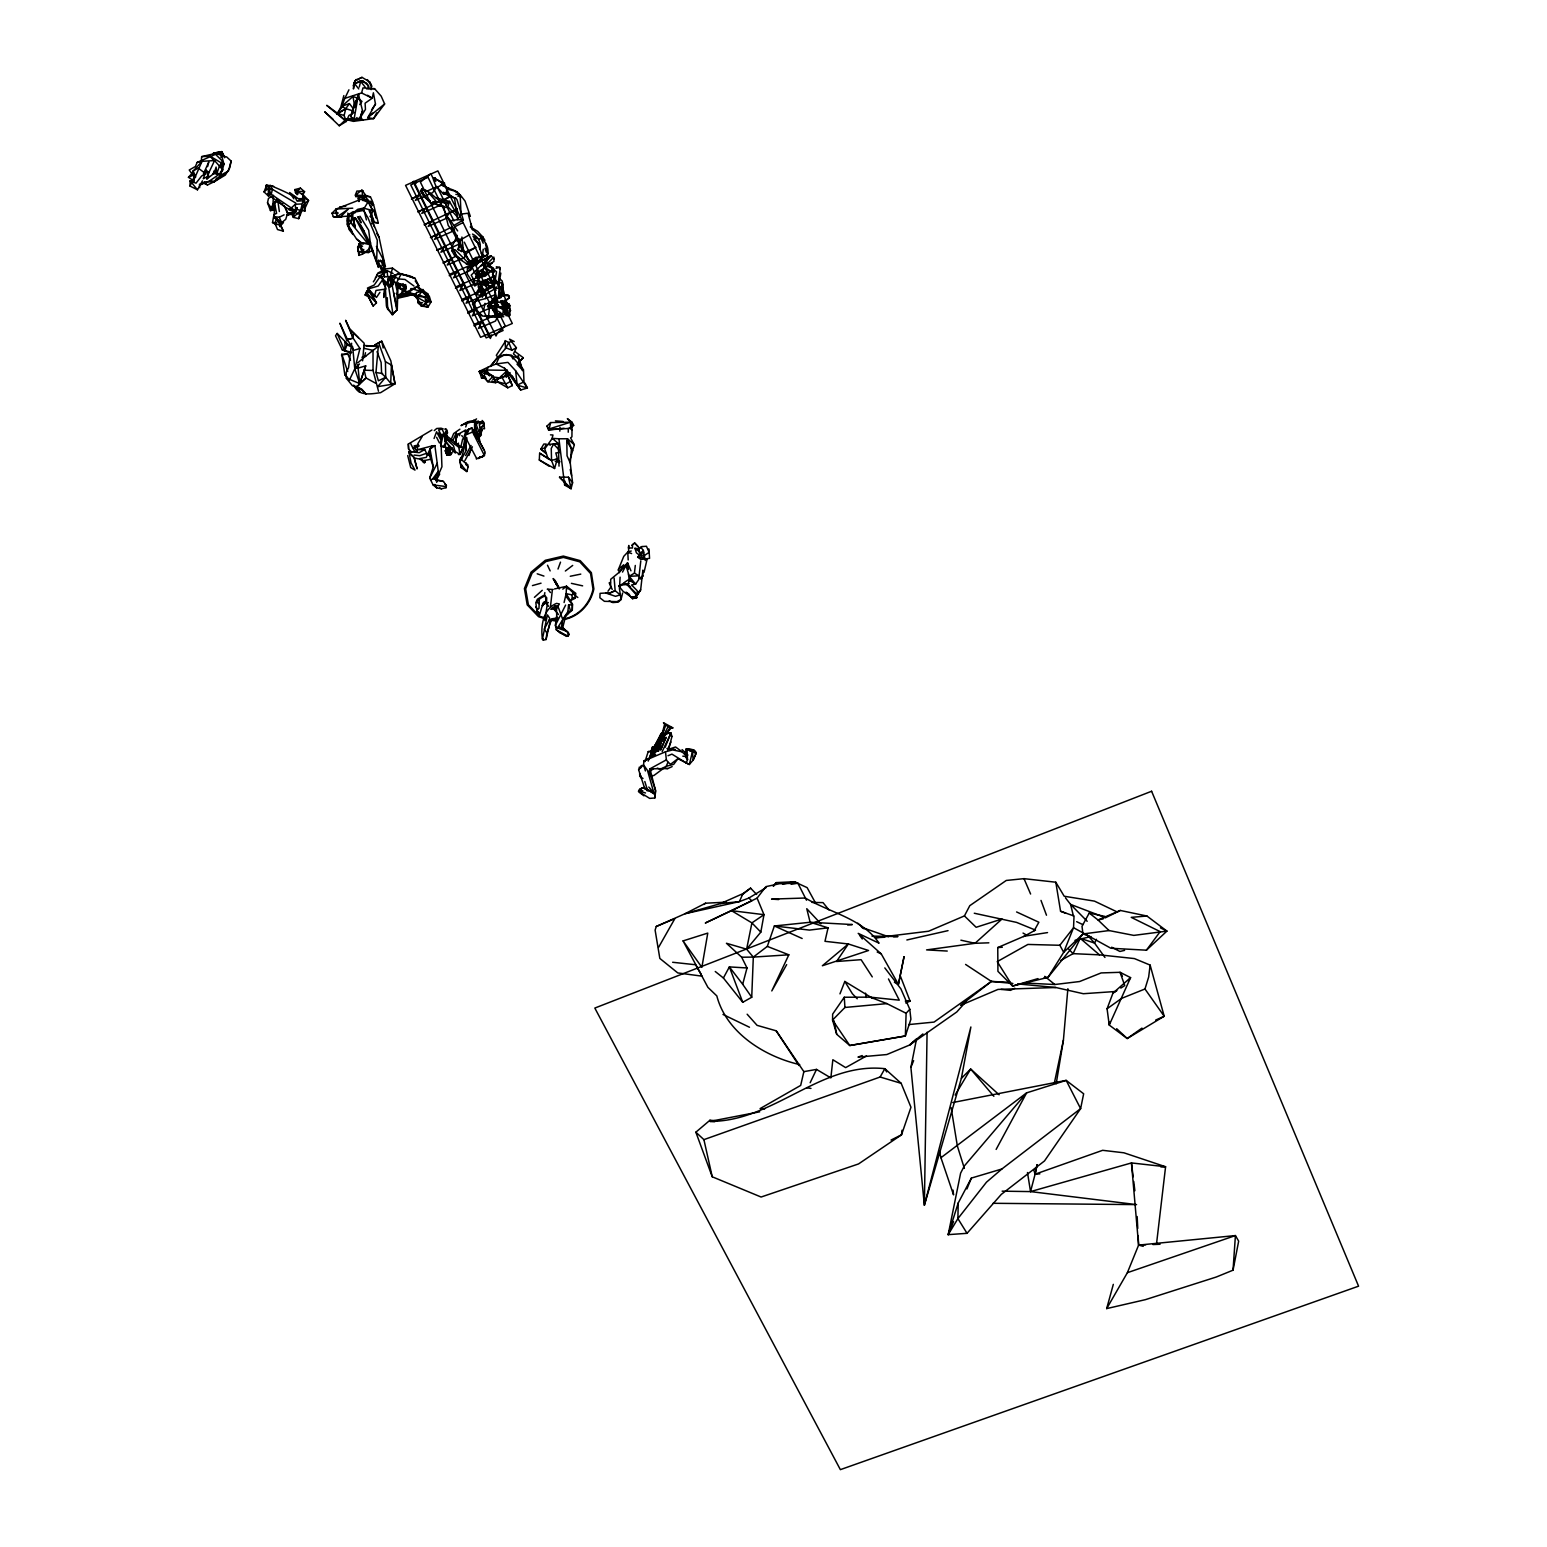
<?xml version="1.0" encoding="UTF-8"?>
<svg xmlns="http://www.w3.org/2000/svg" width="1547" height="1547" viewBox="0 0 1547 1547"><rect width="100%" height="100%" fill="white"/><g stroke="black" fill="none" stroke-linecap="round" stroke-linejoin="round"><path stroke-width="1.5" d="M433.392 179.684L435.79 185.872L443.157 193.607L446.716 193.878L446.619 188.947C444.279 178.833 428.345 178.93 435.248 177.731M388.471 284.861L385.068 282.772L386.421 306.171L392.203 314.679L397.27 309.632L397.096 290.778L395.084 282.173M485.333 315.646L503.742 316.768L498.095 314.931L491.907 307.988L494.247 305.745L501.151 307.002L505.521 313.925L502.446 315.24L497.979 314.215L492.855 309.767M570.611 428.287L570.476 422.215L550.655 422.563L547 426.082L548.508 429.834L570.611 428.287L573.647 425.406L567.343 418.599L572.061 422.273L571.926 436.853L570.572 437.878L574.343 444.782L570.147 459.266M202.444 180.864L197.475 189.798L190.049 186.085L190.088 180.806L196.005 183.184L201.535 176.107L205.422 173.554L198.171 168.043L193.143 171.06L193.974 178.717M482.413 296.792L478.448 286.93L478.487 283.236M641.966 546.574L639.046 548.702L639.414 552.782L641.58 552.994L643.359 550.461L643.668 552.124L639.53 554.735L642.972 557.868L637.654 557.133L643.359 550.461L640.787 547.251L641.966 546.574L646.453 546.265L649.121 552.376L644.384 555.489L642.218 559.279L649.566 558.351L648.967 549.05L648 549.398M455.727 444.356L456.249 432.967M927.078 1032.255L924.371 1205.248L961.383 1078.336L970.878 1026.976L924.371 1205.248L910.893 1067.353L916.404 1039.603M953.068 1190.126L953.551 1194.864L940.943 1157.717L1026.628 1092.859L1066.173 1080.386L1080.618 1108.638L1001.876 1168.991L971.381 1178.079L958.212 1203.005L957.902 1218.611L948.195 1234.641L967.03 1233.326L1001.276 1194.4L1044.496 1160.946L1080.618 1108.638L1083.654 1093.787L1066.173 1080.386L952.72 1102.547M641.115 579.216L642.759 576.006L642.895 570.108L640.651 589.871L637.499 594.744L632.762 598.051L623.112 591.36L618.819 586.12L623.808 583.142L626.593 583.915L637.499 594.744L637.171 590.664L631.543 584.979L635.566 584.07L638.621 579.777L640.806 560.807M565.119 616.305L572.274 610.175L572.409 604.045L566.144 593.661L566.531 586.294L554.522 588.943M481.291 432.174L480.131 430.859M507.358 315.936L509.62 315.685L509.659 314.254L505.502 308.259L505.85 305.803L503.355 305.204C502.272 308.24 505.037 314.447 506.565 308.568L505.772 310.696M542.185 605.418L546.536 601.744L546.613 597.935L544.95 595.363L539.304 599.211L538.994 608.338L536.751 610.388L539.4 615.725L537.95 611.548M446.851 437.53L446 430.956M539.362 612.844L538.839 615.899L537.389 614.604L535.823 602.711L537.408 599.23L543.364 595.576M884.807 967.9L900.895 988.862L909.791 1009.263L906.117 1013.266L905.362 1035.987L849.786 1045.521L836.714 1034.286L832.557 1020.053L832.653 1014.117L844.275 997.235L870.226 997.158L899.271 1000.174L888.481 978.942M484.926 261.868L483.728 266.741L485.023 268.269L487.228 270.512L493.88 272.098L492.758 267.805L486.048 263.454M572.274 610.175L572.409 604.045M571.21 484.269L571.056 488.659L564.655 485.101L558.931 438.787L552.318 438.362L544.737 448.862L548.102 458.627L551.544 460.426L554.561 468.509L539.304 459.981L539.652 453.174L551.544 460.426L557.403 458.782L555.818 452.942L559.531 452.498M694.062 750.624L694.023 751.649L693.655 749.831L686.114 749.096L685.418 753.157L687.487 759.732L686.191 762.922L689.343 764.489L693.172 760.06L696.15 753.234L693.655 749.831L686.501 748.709M391.41 365.073L395.007 383.772L390.714 383.269L391.41 365.073L385.435 361.669L378.628 342.738L381.742 341.191L390.85 360.896L395.007 383.772L380.62 392.667C371.841 393.789 359.31 396.612 354.553 386.557M1047.532 932.59L1024.153 936.225L997.757 947.557L997.931 971.342L1012.57 986.038L1047.976 977.395L1082.958 933.963L1109.044 930.559L1133.816 935.394L1166.921 931.101L1146.926 916.017L1120.279 910.448L1097.983 919.943L1089.223 913.039L1082.01 926.324L1082.958 933.963L1063.698 952.295L1047.976 977.395L1044.167 977.665M337.169 333.437L344.749 350.918L345.116 341.558L337.169 333.437L335.506 335.738L342.351 349.97L351.672 352.31M559.821 431.149L559.975 427.281M568.232 432.232L568.368 428.403M751.726 997.254L753.312 957.09L746.621 949.181L726.433 943.264L741.69 957.226L747.008 967.958L742.695 984.279L751.726 997.254L742.753 1002.301L723.397 977.994L715.255 971.497M505.386 311.121L505.502 308.259M628.469 553.285L628.797 545.453L628.295 547.986L632.491 548.005L632.491 544.757L634.676 542.997L637.828 546.304M499.99 287.974L498.018 297.565L499.546 297.856L498.791 281.747L502.93 284.203L500.745 297.237M644.983 761.646L648.232 751.591L655.387 750.778L651.983 749.483L651.152 755.593L655.619 754.839L643.939 760.969L643.533 764.817L647.478 770.387L653.82 792.818L643.977 787.81L639.762 789.221L638.408 791.349L649.663 798.387L654.787 798.001L655.503 790.092L649.102 771.257L649.953 768.84L666.351 759.848L665.5 751.784L672.597 749.928L682.169 751.861L685.186 754.936M508.77 372.885L506.178 377.371M355.017 212.848L352.117 213.641L351.962 216.329L355.269 227.177L352.117 213.641L357.802 209.29L363.487 208.13L372.808 210.605L371.164 215.981L373.117 219.481L371.396 219.925M620.096 577.166L619.457 588.866L621.043 599.521L618.278 602.131L612.825 602.576L609.267 600.777M452.091 447.798L449.326 451.473L450.931 454.605L447.334 455.147L446.348 452.459L446.638 454.953L450.931 454.605L451.531 453.31L449.326 451.473L451.956 448.456M556.785 620.83L556.553 608.512L559.395 603.949L556.514 603.407C543.094 608.822 540.502 626.245 542.436 639.085L543.326 640.187L546.091 639.491L550.229 620.908L558.177 618.181M444.879 435.326L444.086 434.03L440.972 435.519L440.702 445.942L443.622 447.238L445.343 445.536L446.445 437.646L458.821 447.354L463.423 447.412L464.661 439L462.688 438.903L460.909 446.696L445.42 434.9M484.346 280.123L484.23 285.286L486.067 285.692L487.653 284.803L487.692 280.51M273.355 197.552L272.949 204.049L270.435 210.624L267.515 202.773L268.463 198.383L273.49 195.386M358.15 98.834L358.459 94.348L362.52 110.707L359.91 118.307L353.818 120.685L350.898 116.334L358.459 94.348L353.818 120.685L357.009 117.591M373.136 250.904L364.319 252.78L357.86 251.117L359.097 243.711L370.777 242.879M509.156 297.411L508.518 295.4L501.537 295.071L495.833 300.215L497.941 302.245L500.803 302.419L504.225 301.665L509.388 297.662L504.554 301.684M1233.036 1270.184L1235.415 1235.57L1138.611 1245.103L1127.376 1272.698L1106.685 1308.588L1145.36 1299.673L1216.251 1277.029L1233.036 1270.184L1238.664 1241.158L1235.415 1235.57L1127.376 1272.698M371.145 89.649L371.435 85.24L369.598 81.836L361.979 77.35L355.307 80.56L353.431 88.972L353.818 82.958L356.293 79.4M353.045 213.563L347.495 218.108L347.031 224.489L356.564 238.992L361.766 243.807M390.327 286.988L391.14 275.849L394.833 276.488L392.184 286.388M564.655 485.101L564.945 481.078M384.236 290.527L383.733 297.449L384.275 293.331M391.797 286.195L392.3 279.717M278.344 200.298L274.418 202.425L274.283 218.417M476.283 458.879L484.404 455.533L472.589 432.019L471.99 427.978L468.548 429.293L464.448 435.384L476.747 458.705M474.62 431.362L474.562 423.743M607.99 591.225L610.601 587.531L610.698 579.293L619.786 571.81L627.521 562.76L630.963 570.824M220.68 171.292L220.331 175.449L214.55 181.521L207.511 184.963L203.837 183.3M221.028 167.115L222.323 160.985L215.536 154.333L197.165 162.396L195.405 166.496L189.237 170.015L193.008 175.294L188.425 177.306L194.207 181.134M460.755 460.735L466.981 437.859M201.284 161.197L201.651 156.634L218.108 152.786L221.704 155.822L226.674 156.943L231.141 161.081L229.768 167.83L225.321 175.082L214.55 181.521L204.262 182.14L200.008 184.983L209.696 180.825L220.099 173.709L222.768 169.899L221.376 162.957L210.295 156.266L201.651 156.634M572.583 482.819L568.445 477.191L559.511 477.172L571.056 488.659L572.583 482.819L570.263 463.036L571.558 447.721L572.487 450.776L566.801 440.818L567.536 438.768L558.931 438.787M347.301 221.124L347.824 215.014L353.238 211.63L351.13 221.82L348.481 225.514L351.962 231.276M504.941 341.984L496.336 355.307L497.709 357.125L490.225 366.504L505.502 348.52L505.057 340.572L508.808 342.544L511.806 350.163L516.427 347.766L509.562 339.141L514.203 341.558M509.62 315.685L510.007 311.256M685.94 757.798L686.675 755.342L685.418 753.157M656.16 747.143C650.881 749.87 663.45 734.574 654.613 750.701M657.9 744.107L655.058 745.828L657.224 745.093M1056.195 1083.79L1063.408 1040.183L1067.875 988.707M362.597 360.799L364.183 343.26L350.047 329.395L345.619 320.287L353.103 338.058L359.948 348.52L354.785 368.843L349.699 379.421L346.373 378.28L346.18 372.266L348.539 367.761L351.614 343.241M542.436 639.085L547.425 614.894L549.92 618.607L544.312 629.03L546.961 633.11L551.718 618.819L557.365 617.988M501.924 285.886L502.35 281.206L500.184 279.156M456.732 437.646L457.332 434.05M353.567 333.146L353.064 338.213L347.379 339.373L339.915 323.188L347.031 340.978M484.114 449.945L472.802 429.273L485.101 451.917L484.404 455.533L478.332 458.569M473.672 421.732L473.846 419.914M479.879 249.106C481.523 243.15 478.216 236.382 472.492 234.08M498.347 283.024L496.278 281.438L492.294 284.397L492.313 286.446L493.686 288.09L499.082 288.419L497.941 284.339L500.164 269.139L499.7 267.399L496.336 266.761M504.322 304.778L504.554 302.477L509.272 304.256L509.853 305.9L504.322 304.778L502.62 300.872M400.499 284.493L400.054 288.612L407.209 291.706L418.87 285.886L415.041 278.383L409.665 275.791L397.463 273.703M562.779 589.117L566.531 586.294L575.832 593.371L574.749 598.534L571.017 600.313L572.409 597.722L571.733 594.841L566.144 593.661L564.094 602.518M901.998 1130.238L901.514 1134.821L858.527 1163.943L761.105 1197.03L712.239 1176.784L695.86 1132.191L709.957 1120.241L717.131 1120.86M304.914 211.069L304.566 198.712L302.322 193.916L308.549 200.588L304.256 209.812L304.914 211.069L297.507 209.657M483.244 249.164L482.722 253.727L484.636 256.493L487.788 254.172C489.935 241.564 477.191 235.202 470.501 226.636M488.639 315.762L489.877 304.005L493.802 298.687M484.192 377.294L479.241 371.725L493.126 376.134L487.904 381.761L484.192 377.294L484.907 370.855L479.241 371.725L487.904 381.761L495.833 382.708L493.126 376.134L484.907 370.855L489.587 375.94M550.461 606.656L552.337 590.064M556.553 608.512L555.18 605.883L553.981 608.667L550.848 609.363L555.18 605.883L557.094 605.844L558.68 608.28L562.799 619.651L561.426 626.477L568.523 632.994L567.865 636.339L556.301 629.822L567.826 611.703L568.6 604.819L572.448 604.974L566.376 596.833M627.618 584.921L629.513 579.951L635.566 584.07L629.223 576.335L634.444 573.105L635.295 565.448M486.899 255.68L477.54 257.904L467.639 264.46L459.962 259.393L454.547 255.526L451.859 250.73L452.439 245.741L457.274 235.395M1156.479 1244.252L1165.587 1166.747L1123.915 1152.805L1102.644 1150.311L1035.098 1174.192L1030.534 1191.596L1002.127 1191.171M220.854 167.269L221.376 162.957L224.006 164.311L220.331 175.449L228.415 171.04L231.141 161.081M351.13 221.82L352.117 213.641M392.203 314.679L397.27 309.632L398.043 285.267M547.503 602.847L544.815 620.618M479.763 432.193L480.808 429.06L481.852 429.428L480.363 432.077M546.091 639.491L546.787 633.632M563.688 628.894L562.605 627.56L568.523 632.994M369.153 251.774L370.023 244.716L362.984 243.053M1150.136 965.096L1148.667 976.989L1144.973 988.997L1121.633 998.356L1107.072 1008.779L1109.238 1025.062L1127.222 1038.52L1164.195 1016.244L1150.136 965.096L1134.415 958.579L1099.453 954.847L1073.077 953.648L1060.643 960.494M487.576 263.473L493.86 257.131L493.938 261.482L488.079 264.827L494.17 269.429L493.88 272.098M654.787 798.001L655.677 791.116L649.953 768.84L667.801 768.569L672.152 766.597M494.073 258.89L491.037 255.719L471.216 275.134L474.175 280.432L474.832 285.77L493.029 276.584M538.549 613.85L537.641 611.761M503.162 287.974L502.891 289.966L502.601 282.327M440.972 435.519L442.171 434.282M649.179 774.274L649.508 771.76L652.989 769.033M470.675 265.968L470.849 264.769L467.6 268.482L491.037 255.719L487.479 259.703L486.435 262.797L487.943 264.189M651.422 750.836L651.886 747.414L653.569 746.621L655.387 750.778M445.072 445.227L443.622 447.238L445.401 442.945L444.086 434.03M556.707 616.035L555.392 625.297L556.301 629.822M220.95 157.427L221.782 151.625L213.447 153.192L220.293 154.816L221.782 151.625L213.447 153.192M366.91 242.454L352.89 225.475L355.056 217.702L371.164 247.984L378.474 267.418L376.636 261.404L377.313 240.23L367.799 217.47L363.603 210.45L354.901 212.036M474.639 423.665L474.948 421.519L478.313 421.325L477.81 422.911M1109.644 1022.2L1109.238 1025.062L1130.586 977.627L1120.067 972.309L1101.135 972.928L1079.613 981.533L1054.841 984.511L1024.288 983.022M500.493 297.198L501.885 282.811M481.6 422.872L481.774 421.693L479.744 422.988L481.774 421.693M476.998 262.487L477.114 259.239M500.822 273.123L498.908 284.165M474.465 432.889L474.716 431.323M503.452 306.925L505.347 309.709L504.051 311.005M476.669 272.678L477.868 275.83L478.41 274.941L476.321 273.78L492.12 263.106L488.91 264.479L489.316 263.512M357.86 251.117L359.097 243.711L364.319 252.78L368.998 249.028L370.023 244.716M411.715 452.072L408.601 449.075L408.331 444.047L431.922 430.008M495.291 283.236L492.603 274.767L493.57 269.101L496.529 271.827L494.46 284.59L492.294 284.397M447.334 455.147L446.348 452.459L447.392 454.876M473.15 281.979L474.832 285.77L467.31 274.051L467.407 267.844M446.019 487.692L446.387 485.584L443.467 481.446L432.735 478.777L430.665 480.073L433.141 484.965L436.66 487.846L441.552 488.794L446.019 487.692L446.387 485.584L444.859 483.979M422.66 305.668L428.016 307.002L426.179 303.483L427.475 296.134L422.389 291.745L429.254 296.038L431.014 301.955L428.016 307.002L421.267 306.055L417.903 302.187L422.64 302.806M668.807 748.825L671.92 736.546L670.992 732.93L668.633 733.007M702.299 976.196L677.779 972.928L659.834 958.425L655.116 930.114L656.257 926.479L685.05 913.716L739.389 901.611L748.864 898.053L751.823 900.818L705.297 923.018L731.48 910.661L763.986 914.683L751.919 922.882L746.621 949.181L760.815 932.145L763.986 914.683L757.102 898.13L765.881 886.644L779.63 883.685L797.885 883.24L806.509 900.219M478.371 436.273L477.153 438.207C481.388 437.994 474.774 435.055 479.473 433.411L476.283 424.768L478.313 421.325M414.132 455.069L419.701 455.708L425.638 453.619L429.37 455.669L430.008 449.075L432.174 445.923L434.9 445.633L438.265 471.371L435.055 478.41L437.608 480.46L443.467 481.446M778.663 899.561L771.566 899.097L805.31 898.014C829.714 912.614 862.317 918.435 879.063 943.187L858.198 933.363L881.229 953.88L898.42 984.395L904.028 956.761L898.42 984.395L894.379 982.248M483.689 309.961L485.004 303.328M953.532 1221.589L948.195 1234.641L960.61 1173.167L964.303 1165.993L1026.628 1092.859L996.133 1149.421M440.798 442.461L440.702 445.942L442.751 436.95M455.224 443.815L456.906 435.713M501.325 315.298L501.46 316.69L497.805 317.522L482.49 316.013L478.603 314.37L472.454 304.121L475.509 301.22L485.623 298.532L486.648 293.582L494.112 289.328L495.504 290.565M1054.455 1082.513L1063.408 1040.183M362.559 246.282L359.194 244.581L357.628 247.114L358.885 255.39L362.772 254.017L363.758 249.434M268.482 196.082L269.913 189.508L266.664 185.157L264.054 191.905L268.482 196.082L268.269 188.328L264.054 191.905M660.936 736.855L662.348 734.574L654.729 749.928L656.953 750.237L660.144 747.259L661.536 741.477L666.061 737.436L661.052 748.613L657.475 751.03L653.627 749.115M741.69 957.226L753.312 957.09L767.312 946.397L774.37 925.976L810.125 922.263L828.07 927.833L824.976 941.311L848.355 943.979L868.544 950.496L822.366 965.753L848.355 943.979L836.54 961.499L861.099 959.681L872.276 976.892M747.143 1014.213L757.082 1025.352L776.207 1030.824L803.86 1071.646L800.689 1085.414L760.099 1108.6L764.682 1108.967M562.489 628.546L565.738 615.725M266.239 189.314L266.007 185.408L270.454 185.485L272.407 189.333L271.247 194.284L296.289 211.398M358.885 255.39L359.716 251.813M644.035 572.351L647.052 559.453M570.476 422.215L549.127 428.944L550.655 422.563M464.448 435.384L467.368 434.204L468.548 429.293L471.99 427.978M295.032 210.411L293.331 217.373L298.726 218.649L304.875 203.179L308.549 200.588L303.115 196.701L302.322 193.916L303.734 197.533L298.726 218.649M332.914 119.138L324.696 111.79L339.238 125.752L346.296 121.42L344.111 115.522L345.774 108.657L349.409 103.591L353.161 108.464M653.627 748.342L653.917 747.124M378.841 272.543L385.454 268.927L392.455 268.095L390.25 277.106L378.841 276.178L389.38 284.513M458.337 249.802L460.426 241.796L457.873 249.26L461.857 251.716M622.629 593.042L621.043 599.521L616.886 601.628L604.413 601.319L599.869 597.78L600.081 593.333L610.253 592.733L615.145 590.664L620.173 594.86L615.532 596.33L605.844 593.042M638.196 592.559L640.651 589.871L636.088 596.523L636.726 597.645L633.071 596.794L632.762 598.051L636.726 597.645L636.629 595.189L626.593 583.915L618.819 586.12M357.647 362.965L364.435 357.144L365.517 352.735M207.588 166.612L208.787 161.99L203.469 173.728L206.254 170.363L208.884 172.607L206.931 178.93L214.143 173.283L216.097 167.057L216.793 173.747L220.099 173.709L221.724 171.33M359.252 87.057L360.683 81.43L363.178 81.14L367.471 84.95L368.94 88.546M636.726 597.645L632.588 598.708L633.071 596.794M544.853 603.891L546.497 599.791M343.84 95.585L340.727 107.4L337.033 114.014L345.774 108.657L353.683 111.094M551.892 439.097L552.975 434.997L550.5 434.862M444.724 202.928L435.597 201.284L431.903 203.547L424.091 196.74L420.533 190.861C428.345 184.925 437.956 206.795 449.481 201.477L457.68 215.497M402.375 290.527L401.698 293.04L398.546 295.129M272.659 209.174L274.767 201.497M1106.685 1308.588L1113.318 1284.358M197.475 189.798L190.088 180.806L192.427 183.242L202.038 161.313L214.588 160.559L222.768 169.899M353.973 112.641L348.926 115.484L346.296 121.42L326.688 105.331L337.807 113.492L345.774 108.657L341.732 106.337L344.846 98.351L361.573 92.955L362.984 87.889L374.567 88.682L381.181 96.146L384.623 103.939L373.62 118.616L353.354 121.362L347.127 119.757L362.617 120.183L361.205 117.804M459.478 435.693L459.962 434.011L455.882 435.558L465.202 430.279L468.741 430.433M457.893 445.207L458.473 443.119M275.037 223.483L276.526 218.282L283.372 231.16L277.512 229.555L275.037 223.483L279.93 225.301M350.898 116.334L354.746 102.953L357.782 98.254L361.979 101.387L359.755 104.577M554.561 468.509L557.403 458.782M569.122 634.579L566.415 636.358L557.5 630.905M435.983 197.765L449.481 201.477L447.915 206.641L457.177 216.677L457.641 219.635L463.346 219.983L456.926 199.505L455.688 197.958L449.79 197.03L443.622 192.215L443.157 193.607L446.716 193.878M439.735 474.039L435.809 480.75L441.939 466.749L441.108 444.685M618.104 570.244L623.77 556.34L627.753 552.066L631.234 551.003M661.613 735.579L664.456 724.924L665.887 725.234L655.309 749.56M465.744 426.972L466.865 423.356L464.119 424.168M479.415 430.53L484.308 423.955L483.07 422.041L478.332 421.693M434.456 203.044L435.306 200.298L428.364 192.447M461.876 237.039L463.52 251.407L469.863 261.617L469.186 263.764L466.401 264.208L475.877 257.363L484.636 256.493M284.165 205.751L287.587 213.486L285.712 219.345L281.689 222.633L279.756 226.597L283.468 222.575M352.755 208.188L336.124 209.058L332.025 213.177L333.32 216.677L336.879 217.063L336.124 209.058L363.352 198.364L373.562 204.494L378.28 222.884L373.426 222.304L378.28 222.884M948.195 1234.641L958.212 1203.005M276.14 224.586L272.523 222.575L273.993 214.434L276.584 213.389L274.418 202.425M430.665 480.073L429.699 478.023L433.276 466.904L430.008 449.075L434.9 445.633M661.207 734.844L660.434 735.115M654.168 749.657L661.401 734.786M662.657 735.192L662.889 733.471L661.517 735.212M465.183 434.591L468.548 429.293M468.992 455.475L471.12 448.862M662.193 751.571L670.992 732.93M509.872 311.295L509.272 304.256M503.297 309.845L505.966 308.588L505.85 305.803L508.886 308.066M349.699 379.421L359.716 383.579L365.691 365.865L358.092 368.109L359.716 383.579L357.415 386.363L365.962 377.951L364.183 370.197L373.04 370.468L378.512 391.256M352.658 346.779L354.785 368.843L359.716 383.579L365.691 365.865M376.578 276.971L377.835 273.297L381.954 272.775M212.906 173.419L216.793 173.747L219.771 165.123M695.415 751.185L696.15 753.118L693.172 760.06L692.457 751.591L686.114 749.096M441.649 435.055L440.296 438.942L436.563 431.768L434.069 438.516M493.918 271.034L492.758 267.805L484.462 265.697L484.404 263.125M296.947 207.704L295.632 211.417L293.563 212.171L300.427 214.55M639.762 789.221L638.756 791.542M458.376 454.547L459.962 454.393L465.183 442.635L464.661 439L465.937 439.967L466.382 450.196M483.747 264.943L485.487 260.186M662.464 733.858L663.876 729.991M558.003 569.045L560.517 562.141M344.749 350.918L347.166 344.459L345.116 341.558L349.622 346.006L347.166 344.459L351.865 345.542M505.579 309.613L504.786 311.701L506.875 312.61L506.14 315.762L505.115 313.209M648.212 761.105L651.654 751.726L655.889 752.209M1107.072 1008.779L1112.95 993.135L1130.586 977.627L1128.246 980.817M297.024 207.723L295.632 211.417L295.38 204.243L301.104 203.991M461.702 424.98C459.594 427.513 470.153 418.057 474.078 421.983L475.393 420.784L471.758 421.519M839.963 993.87L844.817 981.436L872.817 998.434M353.257 85.742L355.307 80.56L361.979 77.35M651.152 755.593L652.815 752.403M481.078 284.319L482.741 280.258M660.646 769.11L666.274 766.268L667.975 762.13L666.351 759.848M910.893 1067.353L913.639 1060.643M966.914 1188.966L971.381 1178.079M451.144 439.715L453.677 433.547L459.884 429.176M472.415 446.832L464.815 460.774M665.133 747.278L670.257 734.825L669.174 732.795L664.823 735.038L656.953 750.237L658.577 751.185L655.831 751.088M483.612 272.62L484.791 272.581L482.413 272.214L479.879 275.405M366.89 290.778L365.131 295.013L368.727 296.985M643.977 795.835L639.452 792.431L641.638 788.08M660.685 750.121L666.061 737.436M453.174 439.947L456.056 433.237M465.512 462.688L468.045 467.039L466.827 471.564L461.103 467.542L459.672 460.213L461.412 459.517L466.169 450.448L465.821 445.517M505.502 348.52L508.808 342.544L511.786 341.249M491.83 376.791L499.526 377.855L504.786 376.346L507.397 370.332L486.86 370.023L479.435 371.28L481.542 378.029L485.971 378.493M667.53 749.85L670.953 742.019M445.768 193.375L446.928 190.745M444.995 440.992L446.445 437.646M542.63 605.941L544.447 601.764M362.83 200.53L364.705 196.237L370.429 196.836L373.059 202.657M645.292 560.536L643.668 552.124M756.657 894.456L750.585 888.152L742.927 893.644L739.389 901.611L720.477 903.603L685.05 913.716L705.529 903.216L726.239 902.152M539.342 615.416L543.132 602.905L546.207 600.874L545.646 597.78L546.613 597.935M190.049 186.085L193.878 177.557L193.143 171.06L202.038 161.313L197.165 162.396M353.064 108.735L357.782 98.254L352.967 96.494L341.732 106.337L349.409 103.591M485.023 268.269L485.893 266.335M430.317 301.762L425.986 302.284L422.718 306.345L415.021 296.018L416.723 292.441L421.751 291.648L417.11 286.408L408.524 292.46L399.474 295.632L410.11 293.447L414.151 294.181M1104.945 957.458L1094.541 943.051L1080.173 938.294L1073.077 953.648L1068.358 948.717M643.977 787.81L648.58 790.44M348.965 379.73L344.788 374.625L341.81 354.263L347.766 353.954L350.492 360.316M662.077 736.449L662.696 734.786M401.35 289.386L415.041 296.134L419.102 295.013L424.903 297.121L425.986 302.284L415.021 296.018L416.723 292.441M536.751 610.388L537.37 609.073L535.707 606.965M767.312 946.397L788.835 954.808L771.798 990.931L786.669 964.613M208.884 172.607L214.588 160.559M430.008 449.075L426.295 457.371L418.309 458.86L414.229 457.893L417.11 468.915L414.074 457.467L408.679 451.55L419.198 452.691L424.729 449.558L427.32 454.76L429.099 453.89L431.13 457.022M461.045 457.313L459.672 460.213L460.774 464.119L466.827 471.564L467.31 470.559M810.164 1082.726L816.507 1069.402L830.855 1077.892L832.847 1059.734L845.648 1067.623L866.513 1055.944M344.846 98.351L348.926 89.823M396.709 309.671L392.223 285.634L393.305 283.391L388.722 287.065L393.015 314.582L387.601 309.129L386.653 297.972M478.197 437.859C478.1 432.309 477.037 441.475 479.667 436.757L479.222 435.79M507.416 355.269L503.723 355.307L498.83 357.976L496.181 363.932L504.573 368.263L520.701 389.999L527.411 388.026L515.615 370.739L507.919 362.385L496.181 363.932L488.33 367.045L486.86 370.023L488.891 374.355M655.077 749.522L660.956 737.59M516.427 347.766L513.449 353.818L518.071 357.918L522.596 370.468M445.207 441.417L455.031 451.453L459.962 454.393L463.423 447.412M544.853 592.617L544.041 596.755M500.745 312.687L494.634 309.303L496.22 306.151L501.363 307.37L503.239 309.555M382.09 265.465L384.178 261.308L379.054 237.194L371.551 219.345M379.924 292.344L376.462 297.449L367.413 288.09L374.219 285.035L380.562 276.004L383.231 278.905L385.899 289.057L375.998 290.43L374.471 296.154L372.943 296.154L368.611 288.825L378.183 286.04L383.231 278.905M429.699 478.023L437.318 463.094M559.028 466.13L558.293 443.525L553.536 444.008L551.254 448.475L551.544 460.426M654.922 750.914L659.331 742.347M422.157 436.563L417.845 443.699L417.187 451.337L414.422 451.84M1096.475 939.3L1094.541 943.051L1088.392 936.167M651.5 751.513L661.884 732.93L660.936 733.8M653.84 747.723L659.854 736.14M653.491 751.494L662.503 732.988L660.395 736.411M654.052 751.919L661.981 736.295M654.69 751.726L668.323 726.375L670.76 728.347L662.483 738.422L655.541 751.146M436.621 482.335L437.608 480.46M622.513 572.081L626.013 565.39L628.43 569.412L627.521 562.76M641.173 579.042L642.759 576.006M884.691 937.231L875.834 937.714L928.606 931.217L964.419 915.921L969.795 905.672L1006.265 880.456L1023.998 878.657L1055.808 882.215L1064.201 896.235L1094.483 901.128L1117.572 912.131M376.695 112.796L373.62 118.616L367.741 117.707L375.476 104.074L373.388 92.801L372.247 98.196L365.092 103.204L365.459 109.373L359.91 118.307L362.52 110.707M375.244 278.209L377.835 273.297M658.558 947.363L674.84 918.667L656.257 926.479M655.329 751.088L659.854 742.579M302.439 207.685L304.875 203.179L302.226 200.82L297.275 201.149L303.734 197.533M465.608 455.591L471.042 445.478M687.023 748.651L687.487 759.732L686.675 755.342L687.951 755.013M655 751.919L662.367 738.248L670.354 727.67M723.397 977.994L729.372 966.914L747.008 967.958M620.521 570.688L623.731 564.771L618.587 569.219L619.438 572.661M492.449 282.018L494.499 278.267M482.567 456.964L484.636 453.194M565.622 605.07L555.392 625.297L557.113 627.85L567.401 631.563L569.122 634.657M304.875 203.179L300.95 210.257L293.331 217.373L292.093 214.704M1023.592 936.592L1034.15 930.772L1038.869 922.244L1016.592 911.957M368.611 288.825L365.131 295.013L369.037 295.574M659.602 736.237L660.511 734.651M695.86 1132.191L703.904 1139.636L880.127 1077.021L884.845 1068.687L901.166 1083.325L910.97 1107.265L901.514 1134.821L891.014 1140.062M642.218 559.279L644.384 555.489L639.53 554.735M479.57 290.256L476.998 294.684L481.33 295.554M654.478 752.499L650.32 755.787L651.654 751.726L648.232 751.591M382.612 373.542L375.96 372.537L378.3 346.335L363.912 345.464M955.137 1095.025L970.665 1069.035L999.091 1094.773M1104.133 917.139L1103.03 918.976L1099.666 919.614M455.882 194.361L460.194 194.806L461.006 214.105L457.641 219.635L450.757 220.757L447.779 217.334M469.785 234.603L461.296 239.456L458.067 244.619L440.895 252.219L444.279 246.998L436.757 250.324L460.116 238.876M209.696 180.825L214.55 181.521L216.735 178.002M392.455 268.095L400.248 273.664L415.041 278.383L401.311 273.664L396.225 283.391L405.217 285.131L406.223 288.632L400.054 288.612L397.405 285.731M475.49 294.143L479.957 286.949M373.562 204.494L361.863 199.776L363.352 198.364L368.07 201.961L364.028 208.478L356.545 211.243M421.267 306.055L426.179 303.483L428.867 299.17L427.475 296.134M538.839 615.899L539.4 613.811M463.075 222.575L455.031 226.674L451.743 231.721L434.533 239.34L437.994 234.235L430.453 237.581L451.763 227.061M485.139 285.17L483.496 280.664M479.415 431.226L480.382 429.757L482.181 430.085L480.44 429.679M373.368 281.825L375.515 278.595M486.067 285.692L484.23 285.286L483.476 282.792L486.164 279.794M644.964 789.183L638.602 769.71L641.444 765.456M492.313 286.446L493.242 285.073M371.57 109.895L375.476 104.074M661.439 735.657L662.928 734.361M495.504 295.748L487.556 306.596L494.943 309.825M206.931 178.93L208.903 176.107M666.1 733.607L661.188 740.626L660.047 745.809L661.052 748.613M337.033 114.014L342.022 106.956M373.175 306.055L366.678 293.215L370.023 291.61L366.678 293.215L373.175 306.055L376.462 302.883L372.866 295.902M295.496 192.601L300.447 188.135L304.546 191.693L302.613 194.69L294.839 189.604L295.496 192.601L297.14 194.729L298.107 193.684L294.839 189.604L300.447 188.135M473.111 266.393L471.062 263.203L472.628 262.603L475.006 265.02M639.278 790.942L645.505 792.973M405.217 285.131L396.225 283.391L392.919 280.568M479.222 457.719L479.976 456.655M472.415 422.002L476.553 418.87M422.428 188.502L420.533 190.861L428.519 200.646M484.288 282.366L481.871 285.634L485.217 295.554L483.147 294.181L479.686 283.758M1055.808 882.215L1060.565 911.241L1074.024 916.017L1073.541 927.697L1110.901 948.253L1146.424 950.187L1160.153 931.623L1131.244 917.352L1146.926 916.017M432.735 478.777L438.265 471.371M481.91 430.298L483.341 428.403M454.025 451.047L452.304 452.169M650.978 751.049L652.196 749.425M496.104 297.005L487.556 306.596M506.41 309.825L506.236 307.292L506.488 310.444M1059.85 945.275L1073.541 927.697L1063.698 952.295L1059.85 945.275L1027.885 944.443L997.235 961.615L1012.57 986.038L1038.037 978.594M773.423 886.315L776.323 882.602L794.307 881.732L797.885 883.24L791.078 884.169M445.536 441.127L449.094 446.31L445.381 450.738L445.961 452.981M419.102 295.013L421.751 291.648L411.715 288.67M302.419 194.323L304.546 191.693L298.184 191.306M499.082 288.419L500.261 286.988L496.587 283.236M385.435 361.669L385.725 377.275L377.681 386.673L395.007 383.772M477.54 257.904L469.186 263.764L455.263 249.782L451.859 250.73M482.877 257.827L477.211 261.308L473.981 259.2L477.366 260.573L477.675 262.7M488.001 281.863L487.653 284.803M966.372 1001.218L956.781 1011.97L909.617 1045.018L886.798 1054.551L858.005 1057.104L862.22 1055.557M539.304 599.211L536.596 602.228L539.11 603.659M773.307 885.928L776.323 882.602M398.198 297.604L400.054 295.303L412.198 294.723L399.667 295.999L396.187 293.389M695.493 753.35L692.457 751.591L689.343 764.489L677.915 758.687L673.699 764.373L666.274 766.268M188.425 177.306L192.447 172.955M478.41 274.941L477.617 275.811L486.048 272.021M405.913 288.612L401.698 293.04L410.535 293.679L406.378 295.709L399.319 296.057M358.247 367.432L354.785 368.843L359.465 364.009M476.031 435.983L479.473 433.411L477.772 435.094L474.658 425.096M489.606 304.314L493.938 299.886L495.407 300.447L492.062 303.521L491.927 301.781L495.407 300.447L491.927 301.781M518.844 362.249L523.273 357.724L515.615 352.02M465.28 423.859L475.393 420.784M906.117 1013.266L886.895 1003.616L844.933 1007.464L832.557 1020.053L849.786 1045.521L905.362 1035.987L910.912 1019.202L909.791 1009.263M922.902 1033.937L909.617 1045.018L916.83 1038.578M563.127 618.51L568 613.598M340.92 216.522L348.191 209.212L336.917 216.928L348.249 216.116M961.383 1078.336L970.665 1069.035L993.87 1096.301M518.438 362.52L523.273 357.724M638.602 769.71L643.533 764.817L645.408 770.928M449.036 446.986L446.077 451.221L448.456 454.818M498.018 297.565L504.264 294.762L508.518 295.4L509.388 297.662L508.538 295.806L501.537 295.071M445.845 204.978L449.481 201.477M477.694 437.569L478.893 436.389L477.153 436.254M499.526 377.855L507.397 370.332M480.324 436.061L481.368 435.055L479.357 424.632L483.07 422.041M466.614 272.369L473.479 265.833M690.059 751.127L691.412 749.85M339.238 125.752L344.343 120.956M490.534 286.079L486.996 285.692L484.54 283.449L491.791 287.027L482.993 282.463L494.75 282.153M1146.424 950.187L1166.921 931.101L1160.463 927.871M640.632 788.68L644.132 787.442M534.43 597.355L542.243 590.297M359.716 383.579L365.962 377.951L375.554 383.173M639.897 555.083L637.654 557.133L640.767 559.357M295.38 204.243L289.076 209.909L293.447 210.914M354.785 368.843L357.782 366.214M481.059 433.102L481.949 430.762M434.243 430.627L436.737 428.48L441.03 428.21M1001.876 1168.991L986.483 1182.179L957.902 1218.611L967.03 1233.326M419.972 459.13L425.154 462.34L424.245 462.766C421.635 461.122 426.605 463.539 424.903 461.083M653.569 746.621L653.047 748.303M704.059 904.454L705.529 903.216M478.371 435.906L480.769 433.875M657.282 743.353L657.591 744.358M657.185 745.499L655.309 746.137M631.698 545.453L634.676 542.997L639.588 548.257M656.953 750.237L660.279 747.53L655.715 746.621M367.741 117.707L384.623 103.939M364.435 357.144L378.3 346.335L366.349 346.199M741.864 894.978L750.585 888.152M504.728 314.544L505.27 312.591L503.181 308.568M1010.21 982.345L991.414 981.436L960.571 1005.318L997.95 989.423L1055.828 987.508L1083.306 993.715L1115.619 991.492M496.278 309.941L494.518 310.715L498.095 314.931M358.923 201.574L358.247 198.055L365.924 195.579L361.921 190.107L355.385 195.115L355.752 196.72L365.924 195.579L370.429 196.836M638.988 578.713L642.682 575.89M565.351 571.017L572.699 565.428M214.55 181.521L228.415 171.04M571.733 594.841L573.686 593.371L566.531 586.294L568.078 589.001M480.382 427.745L483.979 425.038M491.037 255.719L469.959 267.457L469.747 265.407M493.899 284.764L481.813 293.621L475.509 301.22L473.749 307.756L481.968 315.356M457.989 196.411L460.194 194.806L465.086 201.129L470.365 216.406M486.087 267.032L482.78 269.391L484.23 272.775M545.646 602.382L546.207 600.874M390.908 278.673L387.775 280.877L387.427 284.416L391.14 275.849L387.775 280.877L388.471 285.151M1012.879 983.447L991.414 981.436L934.059 1022.084L908.921 1024.559M504.786 376.346L510.065 372.614M1141.957 1028.117L1127.222 1038.52L1116.683 1028.716M483.147 294.181L482.355 296.908M369.076 115.696L372.943 112.97M473.981 434.572L475.954 433.218L478.197 435.887M371.531 223.638L374.277 221.801L370.565 212.074M500.977 377.023L497.051 379.653L492.623 379.189M489.084 307.718L491.849 305.919L495.91 307.408M458.434 194.999L459.498 194.303C454.683 188.057 444.163 189.778 440.934 181.734M1112.95 993.135L1116.895 990.602M1120.821 988.088L1124.746 985.574L1120.067 972.309L1122.426 976.215M277.667 201.052L272.949 204.049L274.032 207.955M478.642 239.437L482.877 237.136L484.946 240.326M624.698 582.175L629.996 578.791M449.906 447.856L445.71 450.409L451.125 448.456M472.512 260.67L467.349 262.758M435.597 201.284L431.903 203.547L434.92 202.541L437.028 204.687L443.641 206.737L437.936 205.364L432.754 201.748M748.864 898.053L766.094 887.611M215.536 154.333L218.108 152.786M378.628 342.738L374.587 345.155L381.742 341.191L383.153 347.998M654.864 753.64L653.337 754.433L653.994 753.234L654.922 754.588M450.757 220.757L453.851 225.475L463.346 219.983M451.531 453.31L448.939 454.799L451.531 453.31L448.572 453.754L450.428 453.31M677.915 758.687L670.625 764.237L667.975 762.13M497.322 381.761L507.745 387.814L512.308 385.609L506.565 372.75L510.684 381.316L506.043 383.907L497.322 381.761L497.302 377.7M461.103 467.542L461.721 465.028M358.769 88.933L354.63 83.731L359.561 81.082L363.178 81.14M510.22 309.883L509.079 310.754L510.684 310.599M574.13 598.302L575.484 597.606L572.409 597.722M378.841 276.178L384.913 273.084M277.861 221.047L274.418 216.677L279.234 217.276L284.087 214.84M475.644 276.932L477.868 275.83M1014.813 988.243L1010.539 990.351L1001.102 989.384M1105.196 917.912L1120.279 910.448M470.481 262.294L475.103 260.031M609.112 593.603L615.145 590.664L614.12 578.037M757.102 898.13L731.48 910.661L751.919 922.882L760.815 932.145M504.573 368.263L512.308 376.327L517.181 385.126L523.988 381.838L523.485 369.636L511.09 355.249L508.035 355.269M1034.15 930.772L1035.484 930.114L1016.572 922.399L974.281 913.233M390.714 383.269L385.725 377.275L378.377 380.775L375.998 372.46M479.435 371.28L488.33 367.045M287.587 213.486L288.264 214.801L294.955 211.649L285.731 207.569L268.269 194.535M643.939 760.969L665.5 751.784M392.455 277.57L394.833 276.488M1155.706 1020.053L1164.195 1016.244L1144.973 988.997M420.069 194.226L411.405 199.022L418.986 195.637L415.331 200.395L432.599 192.679L436.099 187.98L444.724 183.203L440.934 184.905M426.469 191.364L437.144 186.588L453.909 220.912M383.501 272.233L387.117 270.628L393.093 273.548M477.636 421.867L475.064 422.988L476.283 424.768M720.477 903.603L742.927 893.644M455.766 256.261L443.022 263.029L450.544 259.703L447.218 265.059L464.371 257.479L467.523 252.2L475.993 247.327L464.235 252.509M498.656 297.623L496.49 298.59L494.518 287.607M446.948 450.486L450.796 449.539L445.343 450.718L445.903 453.174L447.856 453.58M496.819 299.345L468.799 311.624L467.871 313.326L475.354 310.057L472.299 315.859L489.335 308.394L492.236 302.671L497.844 300.215M502.91 311.817L506.643 310.193L505.83 311.895L498.347 315.163L495.523 321.002L478.506 328.428L481.484 322.53L474.039 325.779L474.929 324.038L499.178 313.442L505.25 325.856L497.438 332.992L496.007 336.028L420.397 182.159L430.801 173.631L433.972 180.109M444.55 434.707L447.392 433.469L447.122 430.182L445.053 428.848M468.354 421.77L461.064 425.657M397.772 298.242L409.24 295.632M467.368 434.204L472.589 432.019M291.88 212.867L288.032 214.492L293.64 213.428M668.014 755.729L671.92 754.124L686.191 762.922M905.691 1002.939L910.1 1001.16L900.335 975.983M392.223 285.634L388.722 287.065L385.068 282.772M447.547 450.854L450.796 449.539M485.623 298.532L494.383 295.071M445.207 429.486L446.251 429.08M640.11 791.677L642.74 790.672M354.63 83.731L360.683 81.43L365.111 87.019M493.686 288.09L496.761 286.91M497.593 379.054L508.905 374.819M655.812 744.049L657.688 743.392M655.773 744.436L657.939 743.701M656.025 744.745L657.204 744.32M655.096 745.422L656.953 744.784M654.362 746.814L656.237 746.176M654.323 747.22L655.503 746.795M475.586 262.584L475.335 261.076L472.396 261.114M655.309 746.911L656.489 746.486M654.594 747.53L656.45 746.892M480.866 265.929L485.236 264.363M413.32 448.05L419.276 445.942M470.849 266.819L477.191 264.653M414.074 286.098L404.985 279.466L398.082 278.885L394.002 275.347L397.734 274.109M399.474 295.632L406.281 293.389M610.427 582.446L609.17 582.871L612.225 589.426M445.381 440.315L447.006 439.773L453.464 445.613L455.031 451.453M564.558 619.419C579.487 616.305 590.78 603.601 593.874 588.885L591.36 572.661L580.202 560.633L563.34 556.069L545.298 560.304L531.027 572.235L524.414 588.575L527.198 604.858L538.569 616.692L545.066 618.742M473.827 239.205L479.087 244.097M573.647 594.067L575.059 593.565M683.059 940.905L707.772 933.092L701.874 967.339L683.059 940.905L707.907 987.353L716.822 995.92C726.355 1032.661 764.45 1056.562 799.722 1064.607M564.578 618.781C579.081 615.841 589.929 603.446 593.023 589.233L590.567 573.512L579.758 561.832L563.417 557.423L545.936 561.542L532.091 573.086L525.671 588.924L528.378 604.703L539.4 616.189L545.724 618.143M361.94 357.28L365.827 356.139M359.948 348.52L353.683 350.337L347.379 339.373L353.064 338.213L350.047 329.395L358.479 337.865M1027.479 1172.529L1030.534 1191.596L1131.456 1162.938L1165.587 1166.747L1160.869 1166.941M444.685 440.431L447.006 439.773M532.439 585.598L541.044 583.18M667.724 749.56L675.575 746.969L682.169 751.861M443.157 193.607L446.116 192.853L454.741 198.132M455.495 191.963L456.79 191.635M567.826 611.703L570.592 611.007L568.6 604.819M370.332 205.732L372.808 210.605L369.153 210.759L373.117 219.481L369.965 216.271M543.732 603.62L548.141 602.537L546.11 602.905L548.644 606.327M624.949 584.708L629.204 583.664M496.026 268.288L499.7 267.399L499.855 269.333M1075.01 940.344L1090.964 936.554M1124.611 950.361L1119.912 951.463L1111.655 947.209M394.002 275.347L401.311 273.664M906.851 939.977L948.04 930.637M485.371 377.178L481.542 378.029L485.719 377.275M418.541 444.956L414.093 445.923L415.95 450.1M287.858 213.177L294.181 211.842M431.458 459.092L423.085 460.832L420.591 458.782M782.55 884.188L794.307 881.732L807.128 887.63L815.714 903.332M352.987 117.92L346.045 119.37L351.749 119.409M480.614 274.457L479.28 274.728L480.846 274.979M570.263 576.258L580.782 574.111M759.712 1111.81L709.976 1121.382L709.957 1120.241M410.226 453.155L408.679 451.55L409.143 453M499.391 355.829L506.546 354.553L518.071 357.918M803.86 1071.646L816.507 1069.402M270.435 210.624L274.573 209.928M477.54 277.454L485.255 276.178L493.57 269.101L492.7 273.587L496.896 282.347L496.278 281.438M460.813 250.44L463.52 251.407M537.602 612.109L536.229 612.322L537.389 614.604M499.546 297.856L500.919 297.662L499.623 296.947M461.006 214.105L468.006 213.235L472.55 229.884M286.601 214.936L292.441 214.221M828.07 927.833L809.468 930.095L774.37 925.976L802.158 938.507M505.115 308.685L506.739 309.4M548.508 429.834L564.094 428.268M339.663 206.892L345.793 206.292M480.189 431.265L480.382 429.757M847.64 924.99L852.339 924.545L810.125 922.263L806.76 908.708L820.954 923.849M548.16 444.453L558.293 443.525L552.318 438.362M1039.874 1173.844L1035.098 1174.192L1033.725 1169.706M365.924 195.579L355.385 195.115L356.893 191.054L363.352 190.977M289.27 213.138L293.775 212.809M483.476 282.792L485.545 283.933M997.757 947.557L1002.321 947.247M753.312 957.09L788.835 954.808M893.547 936.767L897.975 936.534L871.967 936.109M650.726 775.704L653.801 775.569L663.972 768.047L667.801 768.569M360.296 80.947L366.349 82.958L368.901 86.303M341.423 355.075L347.766 353.954M905.459 1001.354L910.1 1001.16L905.44 1000.774M1145.747 1244.813L1138.611 1245.103L1131.456 1162.938L1133.158 1176.842M1152.902 1244.542L1160.057 1244.252M988.862 942.819L975.016 943.303L926.576 949.897L947.247 951.057M424.729 449.558L417.497 449.732L432.174 445.923M366.581 88.875L374.567 88.682M332.025 213.177L338.29 213.041M489.974 280.587L496.046 281.979M355.056 217.702L361.244 225.939L370.41 243.44L376.636 261.404L384.178 261.308L385.474 266.799L384.488 265.388M272.523 222.575L276.836 222.536M404.328 288.632L400.054 288.612L397.772 285.982M410.709 288.632L414.983 288.651M447.586 432.309L445.323 432.29L447.102 436.389M993.097 1203.295L1136.562 1204.61L1030.534 1191.596M482.993 282.463L495.62 283.584M812.001 902.423L823.023 902.616L828.941 909.926M333.32 216.677L341.81 216.947M547.251 589.214L553.169 589.465M279.001 222.517L281.689 222.633L279.234 217.276M213.447 173.341L220.099 173.709M402.375 295.438L406.378 295.709M714.772 1121.691L709.976 1121.382C773.423 1121.807 820.703 1061.648 884.845 1068.687L886.682 1071.936M476.747 422.292L484.308 423.955M496.104 306.364L501.151 307.002M555.412 420.861L563.031 421.48M473.981 260.96L475.335 261.076M492.429 271.131L494.267 271.305M639.801 555.412L636.416 552.859L634.966 548.315L639.046 548.702M1017.655 983.911L1055.828 987.508M656.102 743.798L656.489 745.712M672.636 962.273L695.609 964.748L701.178 974.301M415.021 296.018L424.903 297.121M266.007 185.408L273.664 186.297M666.95 748.477L675.362 749.463M682.788 756.154L686.559 756.599M433.141 484.965L445.981 486.531M1089.223 913.039L1104.867 916.404M806.683 1087.792L810.976 1088.411M474.175 280.432L481.968 281.651L494.711 276.41L492.603 274.767M363.178 251.832L368.592 252.722M483.089 295.206L478.487 287.143M549.262 619.825L555.373 620.985M551.757 619.573L555.682 620.366M888.5 936.728L861.544 927.31M483.728 266.741L493.106 272.562M670.895 727.477L673.1 727.96L663.45 722.7L664.088 723.783M366.426 201.323L370.023 202.096L372.363 205.635M669.329 728.038L670.76 728.347M960.9 940.189L975.016 943.303L1002.031 918.995L976.138 927.291L964.419 915.921M268.056 193.568L271.247 194.284L269.159 190.726M571.404 583.354L582.639 585.849M363.622 348.23L373.02 350.376L373.04 370.468M304.566 198.712L298.223 198.673L289.637 192.524L293.891 198.828M455.379 191.19L446.619 188.947M500.667 314.815L502.446 315.24M655.889 746.93L658.074 747.491M494.247 305.745L504.225 308.665M1143.214 1246.321L1138.611 1245.103L1138.128 1235.57M408.524 292.46L414.267 294.027M515.615 370.739L517.181 385.126L527.411 388.026L525.013 383.095M639.104 767.293L640.806 767.776M449.075 188.386L442.635 185.833M880.127 1077.021L901.166 1083.325M505.347 309.709L503.529 309.149L504.477 310.56M282.946 204.088L278.093 202.618L279.35 211.514M639.646 776.304L643.03 778.47M488.02 264.537L493.164 270.087M559.318 632.472L567.846 636.262M647.381 790.15L653.82 792.818L648.792 787.036M344.111 115.522L337.807 113.492L346.296 121.42M555.18 461.18L559.453 462.572M1082.958 933.963L1088.972 935.896M270.454 185.485C279.33 189.256 288.051 192.834 296.27 197.919M488.523 279.234L494.963 281.38M537.215 573.802L543.945 576.083M392.667 277.88L388.606 276.488L393.518 280.142M498.443 286.369L500.261 286.988M422.215 189.237L425.174 190.3M657.224 768.124L659.486 768.936M503.355 305.204L505.308 305.919M342.351 349.97L351.053 353.219M1103.475 916.946L1070.582 904.396L1065.477 897.879M1060.565 911.241L1065.806 913.233M487.788 254.172L485.449 243.517M870.226 997.158L886.895 1003.616M496.877 306.712L502.388 308.897M505.85 347.727L511.806 350.163M440.992 445.594L443.776 446.735M485.178 281.264L487.44 282.211M358.247 118.307L362.617 120.183M439.561 487.943L441.552 488.794M877.188 952.024L881.229 953.88M491.946 380.91L495.833 382.708M665.887 725.234L668.323 726.375M1076.654 921.664L1082.803 924.603M435.113 178.388L440.934 182.353M491.907 307.988L494.634 309.303M722.971 1014.445L749.483 1027.247M483.051 269.642L481.484 269.681L482.065 270.512M361.573 92.955L372.247 98.196L367.567 95.257M428.345 294.162L417.265 286.601L419.314 288.825M451.492 453.909L445.381 450.738M623.808 583.142L630.538 586.661M550.461 592.559L547.889 589.252M446.271 207.627L443.486 206.118L448.224 225.437L453.058 231.876L462.302 250.208M272.407 189.333L295.767 203.063M631.621 553.575L627.753 552.066L628.198 559.956M471.622 227.718L477.675 231.373L482.877 237.136L483.805 240.597M1023.031 933.054L1027.034 935.374M430.375 200.955L426.373 198.557L421.383 190.049M634.444 573.105L638.814 575.813L629.223 576.335L626.013 565.39M539.304 459.981L549.127 466.227M539.652 453.174L548.102 458.627M629.552 594.512L626.032 592.211L632.588 598.708M572.912 592.888L573.879 593.526M965.579 964.419L991.414 981.436M646.743 788.873L654.942 794.636M544.486 451.627L540.793 449.152L543.809 444.028L546.207 444.066L544.602 447.934L540.793 449.152L546.188 453.658M470.288 226.984L473.517 229.169M629.513 579.951L635.566 584.07M392.203 276.198L395.22 278.247M480.324 235.279L482.877 237.136M552.414 607.526L558.506 614.507M421.944 188.947L425.328 191.48M450.834 227.68L454.509 230.445M356.564 238.992L363.255 244.039M398.952 283.352L404.173 287.297M559.511 477.172L571.056 488.659L568.445 477.191M634.966 548.315L640.129 552.24M574.092 594.667L577.824 597.49M475.103 432.831L477.675 435.925M1044.747 976.331L1054.841 984.511M457.39 256.377L462.07 260.167M274.418 216.677L281.689 222.633M213.679 171.156L216.793 173.747M414.074 457.467L409.182 453.368L411.077 462.94L415.002 470.114L410.709 467.561L407.712 455.591M1080.173 938.294L1099.453 954.847M509.853 305.9L504.554 302.477L508.982 304.45L510.046 310.734M204.262 182.14L207.511 184.963M559.144 626.593L561.851 628.952M574.343 444.782L567.536 438.768L572.487 450.776M556.495 458.666L559.898 461.721M461.412 459.517L464.932 462.708M682.092 749.618L685.804 752.983M857.812 923.211L864.019 928.857M459.962 259.393L455.65 255.371L453.793 250.111M385.725 377.275L381.606 373.407L381.123 362.481L377.043 351.652M466.266 465.106L465.763 462.92L467.677 464.835M266.664 185.157L271.286 189.508M474.89 236.768L476.843 238.605M478.39 272.079L481.813 275.327M276.72 199.215L281.554 203.837M1097.983 919.943L1109.044 930.559M489.877 304.005L491.849 305.919M399.609 288.129L397.811 286.369L398.333 282.946L399.609 288.129L396.631 284.667M366.678 293.215L376.462 302.883L369.559 292.267M1087.193 921.297L1070.582 904.396L1073.444 916.037M569.625 427.707L571.984 430.124M461.721 435.655L465.937 439.967L465.415 435.132M442.113 434.726L443.525 436.177L442.809 434.475M670.257 734.825L671.92 736.546M417.11 286.408L426.721 296.386M857.251 998.782L852.397 993.754L844.817 981.436M472.995 236.13L478.139 243.266M553.536 444.008L559.801 450.622M494.034 301.646L498.617 306.577M516.988 364.164L523.079 370.739M378.667 260.031L378.783 263.996L386.383 272.253L382.747 263.609M548.779 443.622L550.249 445.246M654.284 748.516L653.008 747.104L653.24 748.709M370.023 202.096L364.705 196.237L358.247 198.055L359.175 201.284M482.123 420.436L483.67 422.176L484.54 428.848M469.863 261.617L464.119 254.017M449.075 445.903L455.359 453.058M344.788 374.625L349.255 379.885M353.702 385.126L359.658 392.145L359.368 387.736L366.078 394.098L361.998 389.38L352.368 385.686L346.373 378.28M476.495 270.667L479.57 274.399M495.349 301.607L498.366 305.32M478.448 286.93L482.007 291.319M421.035 459.285L423.414 462.244M383.443 280.993L385.764 283.913M694.622 751.32L696.15 753.234M210.295 156.266L213.931 160.927M481.04 270.551L483.302 273.471M428.867 299.17L431.014 301.955M440.779 434.224L438.555 429.969L443.177 428.886L441.727 428.422L445.981 437.453M352.909 234.487L348.868 229.227L347.688 223.155M742.695 984.279L729.372 966.914L742.753 1002.301M494.112 289.328L495.156 290.701M347.727 213.099L350.299 216.541M267.515 202.773L271.75 208.458M495.098 301.452L498.869 306.519M547 426.082L549.127 428.944M415.215 280.974L418.87 285.886M480.169 270.28L483.573 274.883M347.495 218.108L352.89 225.475M859.552 935.239L862.278 938.971M360.084 225.553L364.28 231.393M517.181 385.126L520.701 389.999L512.308 376.327M376.636 261.404L381.045 267.554M367.432 79.632L371.725 86.497L369.598 81.836M457.912 193.646L459.227 195.502M453.851 225.475L457.68 230.928M434.185 179.104L435.79 181.405M494.634 289.212L495.736 298.977L497.941 302.245M475.741 434.552L478.12 439.232M776.207 1030.824L798.948 1065.516M502.524 300.543L507.706 308.491M370.603 201.149L372.962 204.765M573.686 593.371L575.078 595.498M471.816 266.432L470.849 264.769M403.052 283.681L406.223 288.632L405.662 284.532M359.987 216.213L368.669 230.155L370.41 243.44M357.473 216.812L361.166 222.768L358.614 216.773M376.772 233.5L379.054 237.194M496.51 311.798L497.979 314.215M501.344 376.172L507.745 387.814M439.793 433.779L440.334 434.668L438.787 432.851L441.359 438.729M356.081 385.976L359.658 392.145M554.928 580.202L559.55 588.459M554.6 580.241L559.318 588.692M553.285 578.559L558.738 588.247M553.536 579.042L558.97 588.73M553.285 578.849L556.553 584.65M479.725 289.096L481.968 293.176M444.646 445.439L448.031 451.569M368.07 201.961L372.808 210.605M417.903 302.187L418.676 303.657L417.69 299.48M434.842 484.424L436.66 487.846M376.424 246.456L384.178 261.308M444.453 444.743L447.547 450.757M222.323 160.985L224.006 164.311L221.704 155.822M436.583 437.279L439.464 442.964M511.09 355.249L513.005 359.001M572.061 422.273L573.647 425.406M410.458 443.196L414.731 451.666M224.508 157.001L221.782 151.625L224.624 157.736M422.93 289.386L426.837 297.217M496.065 290.198L437.878 170.905L405.565 185.369L480.595 337.304L512.308 323.478L501.151 300.64M464.313 242.164L497.148 309.284M380.504 260.109L386.383 272.253M481.175 253.128L482.567 256.029L477.714 243.382M500.319 301.162L503.916 308.801M547.503 565.216L550.152 570.901M480.846 238.025L483.244 243.208M378.783 263.996L384.604 276.7L383.675 272.33M295.187 197.204L296.734 200.607M570.263 463.036L567.053 455.766L566.801 440.818M279.311 221.801L283.372 231.16M372.131 221.608L374.316 226.674M1023.998 878.657L1030.611 894.031M423.859 460.31L424.245 462.766L424.071 461.354M366.426 219.906L363.487 208.13M193.143 171.06L195.676 177.093M486.899 254.172L488.369 257.73M380.485 266.161L384.604 276.7M374.973 214.453L376.385 218.146L373.62 210.005M510.684 381.316L512.308 385.609M359.194 244.581L362.772 254.017M497.264 282.502L497.941 284.339M472.222 261.52L472.628 262.603M1040.996 900.412L1046.487 915.225M484.907 248.313L486.396 252.374M422.602 192.64L424.091 196.74M382.631 260.147L383.869 263.628M285.731 207.569L288.264 214.801M502.079 289.598L506.797 303.231L505.792 299.383M341.81 354.263L347.727 371.57M349.003 218.939L347.708 215.168L348.481 225.514M382.863 281.322L384.043 284.899M562.083 621.894L563.224 625.355M501.885 292.344L503.162 296.328M504.438 300.292L505.734 304.276L509.06 306.905L509.62 310.618M429.099 453.89L433.276 466.904M459.498 194.303L460.542 197.629M964.361 1168.372L957.361 1146.037L951.096 1107.536M644.809 781.506L647.71 790.904M518.09 355.346L522.693 370.41M475.026 426.063L477.81 435.268M502.195 286.002L504.283 293.582M473.962 262.1L474.233 263.125M939.3 1150.717L940.943 1157.717M467.561 464.719L468.045 466.788M703.904 1139.636L712.239 1176.784M479.338 438.71L479.783 440.798M478.99 439.193L479.493 441.533M478.468 438.749L478.874 440.586M393.653 292.731L397.27 309.632M570.244 469.495L571.52 475.49M834.007 1020.827L836.714 1034.286M352.967 96.494L354.901 107.362M492.159 269.777L492.526 271.924M471.178 224.083L471.97 228.763M458.821 447.354L459.962 454.393M628.411 574.034L629.513 581.247M865.527 993.174L866.185 997.525M652.447 753.138L652.679 754.723M543.094 638.64L543.326 640.187M454.605 198.461L457.177 216.677M361.921 190.107L362.501 194.632M1133.738 1181.463L1134.86 1190.726M336.124 209.058L336.879 217.063M387.794 278.634L388.2 283.043M357.802 364.686L358.092 368.109M387.117 270.628L387.601 276.43M495.736 298.977L495.833 300.215M844.275 997.235L844.933 1007.464M474.001 420.765L474.078 421.983M199.486 184.132L199.698 187.69M1137.161 1216.522L1137.76 1228.434M408.331 444.047L408.601 449.075M640.98 776.091L641.057 777.87M465.202 430.279L465.338 433.527M221.376 162.957L221.55 167.134M449.094 446.31L449.229 449.868M387.272 297.875L387.601 309.129M639.665 773.365L639.704 775.086M555.18 605.883L555.238 609.827M646.627 788.293L646.627 790.594M1037.031 1164.891L1035.098 1174.192L1037.089 1164.794M482.413 272.214L482.065 273.413L482.413 272.214M206.254 170.363L203.276 178.775L207.936 176.281L206.254 170.363M450.235 449.81L447.953 452.13L450.235 449.81M491.791 335.448L490.341 338.484L414.635 184.731L416.491 182.372L412.604 182.662L413.706 181.289L488.465 333.166L487.614 334.945L491.791 335.448M494.46 285.189L493.609 286.833L486.087 290.121L483.128 295.748L466.072 303.231L469.186 297.546L461.702 300.833L462.65 299.151L494.46 285.189M488.311 272.62L479.937 277.532L476.901 283.043L459.807 290.546L462.998 284.977L455.495 288.283L456.462 286.62L488.311 272.62M482.161 259.993L473.749 264.885L470.655 270.28L453.522 277.822L456.79 272.369L449.268 275.675L450.254 274.051L482.161 259.993M457.293 209L448.746 213.815L445.381 218.765L428.152 226.423L431.69 221.414L424.129 224.779L457.293 209M451.028 196.14L442.442 200.936L439.019 205.751L421.751 213.428L425.348 208.555L417.787 211.92L451.028 196.14M427.997 177.228L410.767 184.944L486.164 337.903L503.084 330.536L427.997 177.228M1151.606 791.252L594.822 1008.064L840.369 1469.65L1358.575 1286.176L1151.606 791.252"/></g></svg>
